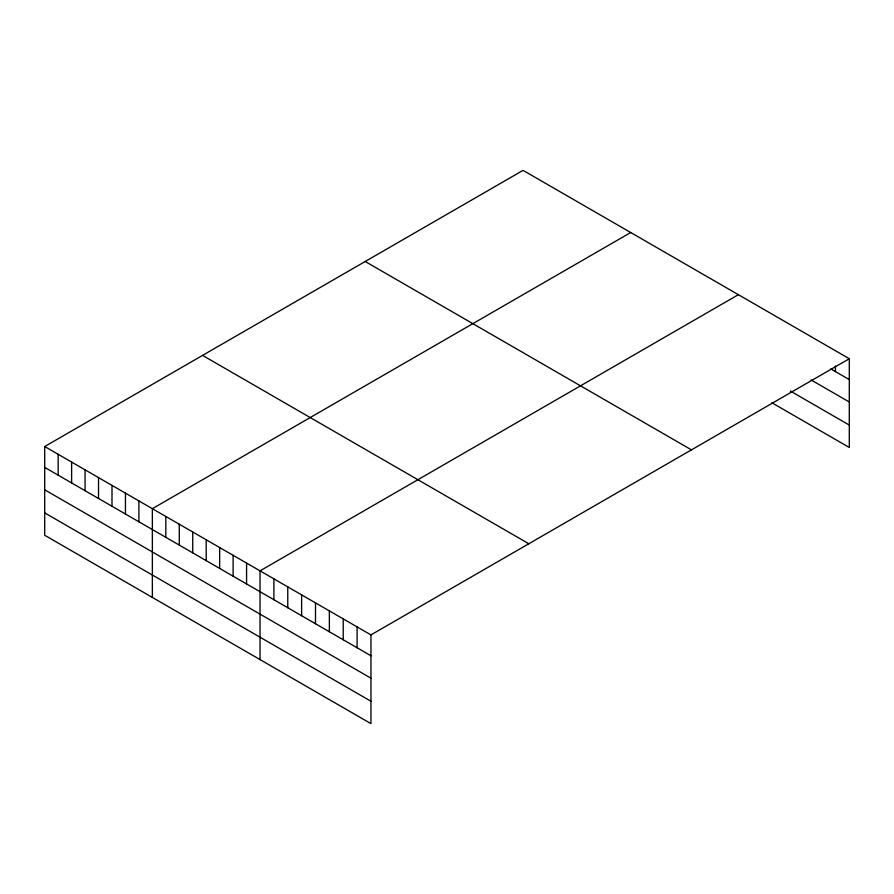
<?xml version="1.0" encoding="UTF-8"?>
<svg xmlns="http://www.w3.org/2000/svg" width="894" height="894" viewBox="0 0 894 894"><rect width="100%" height="100%" fill="white"/><g stroke="black" fill="none" stroke-linecap="round" stroke-linejoin="round"><path stroke-width="1.34" d="M849.3 358.729L370.954 634.896L370.954 723.637L44.7 535.271L44.7 446.531L523.046 170.363L849.3 358.729L849.3 447.469L771.88 402.769M630.706 232.518L152.36 508.686L152.36 597.438M738.377 294.685L260.031 570.853L260.031 659.593M830.817 368.92L849.3 379.592M811.171 379.984L849.3 401.998M790.374 391.047L849.3 425.075M365.188 261.495L691.442 449.861M202.558 355.399L528.812 543.753M44.7 446.531L370.954 634.896M44.7 467.394L370.954 655.76M44.7 489.8L370.954 678.166M44.7 512.877L370.954 701.242M835.432 366.026L835.432 371.591M357.097 626.884L357.097 647.759M343.229 618.883L343.229 639.758M329.361 610.881L329.361 631.745M315.493 602.869L315.493 623.744M301.624 594.868L301.624 615.731M287.767 586.855L287.767 607.73M273.899 578.854L273.899 599.729M246.576 563.075L246.576 583.95M233.11 555.308L233.11 576.183M219.656 547.541L219.656 568.405M206.201 539.764L206.201 560.639M192.735 531.997L192.735 552.872M179.281 524.23L179.281 545.105M165.826 516.464L165.826 537.328M138.905 500.919L138.905 521.794M125.451 493.153L125.451 514.016M111.996 485.375L111.996 506.25M98.53 477.608L98.53 498.483M85.075 469.842L85.075 490.705M71.621 462.064L71.621 482.939M58.155 454.297L58.155 475.172"/></g></svg>
